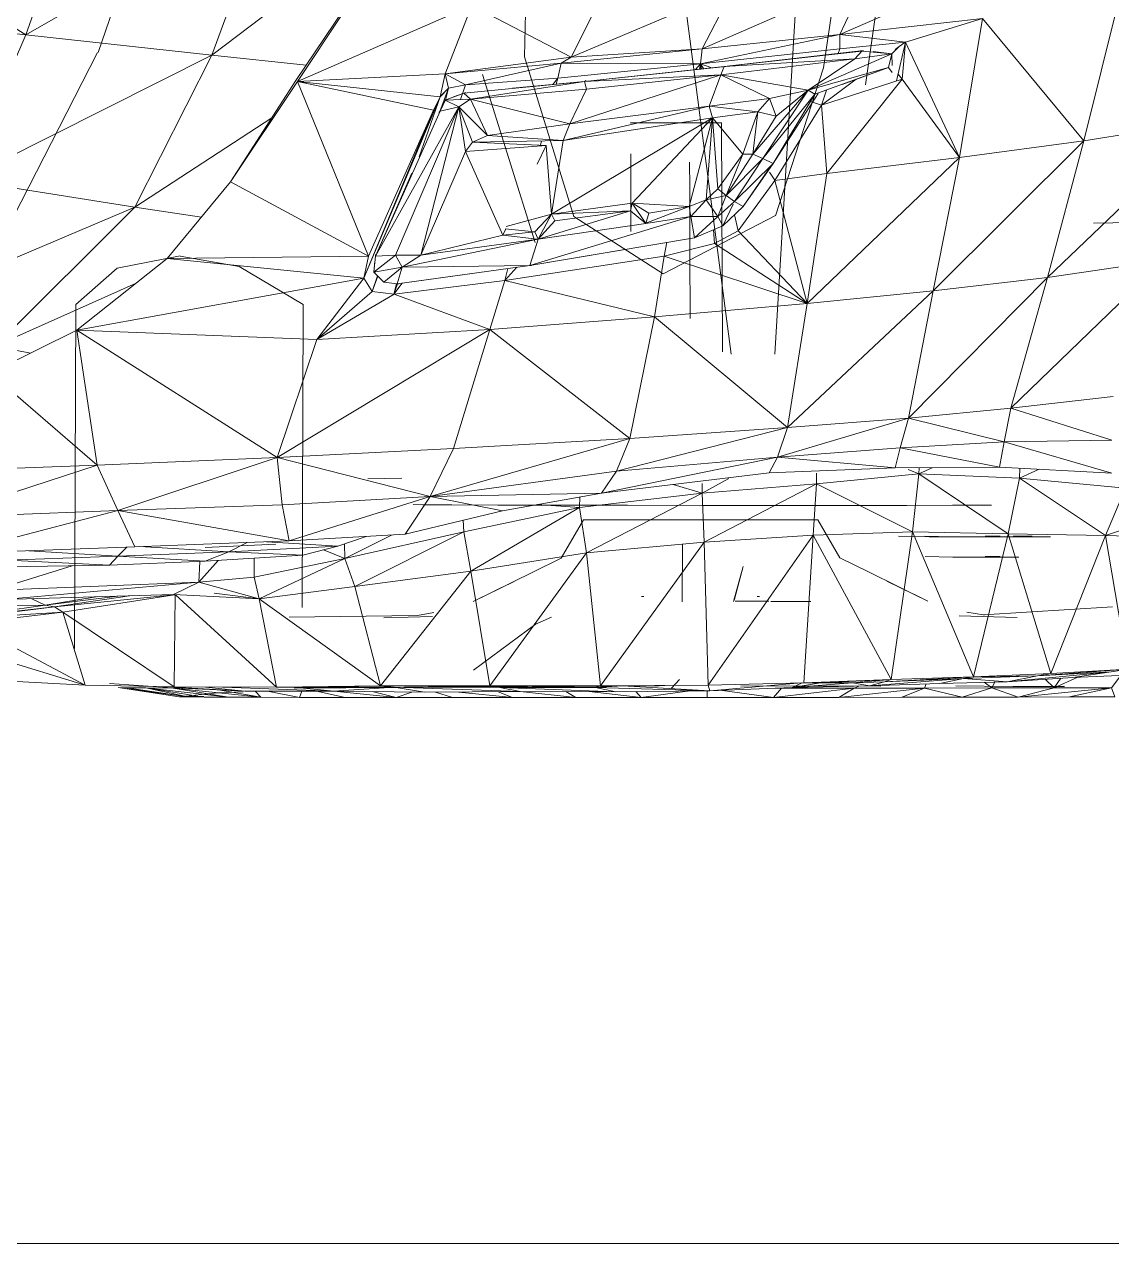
# Model space of a CAD drawing. Header units: inches. Extents: x -4830 to -242, y 9551 to 12925.
# Drawn here: x -1944.21 to -1919.28, y 12377.07 to 12405.01 of the extents above; entities that cross this region are included whole.
import ezdxf

# ---------------------------------------------------------------- set-up
doc = ezdxf.new("R2010")
doc.units = ezdxf.units.IN
doc.header["$MEASUREMENT"] = 0
for name, color, linetype, lineweight in [('0-1', 7, 'Continuous', 5), ('0-2', 7, 'Continuous', 9), ('A-GENM', 5, 'Continuous', 9), ('C-TOPO', 7, 'Continuous', 9)]:
    doc.layers.add(name, color=color, linetype=linetype, lineweight=lineweight)

# ---------------------------------------------------------------- blocks, each defined once
blk = doc.blocks.new('Land_Rover_Evoque_-_SUV_Car_Vehicle_Automobile_13067 - Land Rover EVOQUE_dwg-V128-FLOOR PLAN - 2ND FLOOR')
at = {"layer": 'A-GENM'}
for p, q in [((0.83362, 2.0105), (0.86057, 1.93042)), ((0.7106, 1.89656), (0.61937, 1.992)), ((0.61937, 1.992), (0.63113, 1.91775)), ((0.86057, 1.93042), (0.86252, 1.99105)), ((0.78665, 1.87534), (0.70082, 1.96398)), ((0.70082, 1.96398), (0.7106, 1.89656)), ((0.67901, 1.92347), (0.67857, 1.94599)), ((0.86057, 1.93042), (0.93844, 1.94351)), ((0.9409, 1.89854), (0.93844, 1.94351)), ((0.93844, 1.94351), (0.94234, 1.89076)), ((0.93844, 1.94351), (0.93986, 1.93376)), ((0.94173, 1.94749), (0.94322, 1.91131)), ((0.63113, 1.91775), (0.55017, 1.93801)), ((0.83314, 1.94207), (0.82727, 1.88042)), ((0.83314, 1.94207), (0.86057, 1.93042)), ((0.94206, 1.93934), (0.94919, 1.93386)), ((0.94919, 1.93386), (0.95449, 1.93576)), ((0.95456, 1.90939), (0.95449, 1.93576)), ((0.78665, 1.87534), (0.77979, 1.93495)), ((0.78665, 1.87534), (0.80525, 1.93409)), ((0.80525, 1.93409), (0.80622, 1.87153)), ((0.82435, 1.93417), (0.80622, 1.87153)), ((0.82435, 1.93417), (0.8209, 1.86867)), ((0.82435, 1.93417), (0.8209, 1.86867)), ((0.82727, 1.88042), (0.86057, 1.93042)), ((0.8596, 1.87374), (0.86057, 1.93042)), ((0.9409, 1.89854), (0.86057, 1.93042)), ((0.90209, 1.93445), (0.90688, 1.85934)), ((0.93986, 1.93376), (0.94234, 1.89076)), ((0.94322, 1.91131), (0.93986, 1.93376)), ((0.94568, 1.87321), (0.93986, 1.93376)), ((0.94234, 1.89076), (0.93986, 1.93376)), ((0.94919, 1.93386), (0.94927, 1.90063)), ((0.94919, 1.93386), (0.95463, 1.87959)), ((0.94919, 1.93386), (0.95456, 1.90939)), ((0.55995, 1.85883), (0.63113, 1.91775)), ((0.64092, 1.84546), (0.63113, 1.91775)), ((0.71844, 1.83013), (0.63113, 1.91775)), ((0.7106, 1.89656), (0.63113, 1.91775)), ((0.94309, 1.91434), (0.94927, 1.90063)), ((0.94322, 1.91131), (0.94568, 1.87321)), ((0.95463, 1.87959), (0.95456, 1.90939)), ((0.94367, 1.90432), (0.94927, 1.90063)), ((0.94425, 1.89531), (0.94927, 1.90063)), ((0.94851, 1.87658), (0.94845, 1.90663)), ((0.94927, 1.90063), (0.94934, 1.86423)), ((0.94927, 1.90063), (0.95463, 1.87959)), ((0.71844, 1.83013), (0.7106, 1.89656)), ((0.78665, 1.87534), (0.7106, 1.89656)), ((0.7106, 1.89656), (0.79249, 1.81573)), ((0.9409, 1.89854), (0.8596, 1.87374)), ((0.86136, 1.89841), (0.86142, 1.89229)), ((0.94287, 1.8536), (0.9409, 1.89854)), ((0.9409, 1.89854), (0.94234, 1.89076)), ((0.82727, 1.88042), (0.82212, 1.89186)), ((0.86111, 1.87663), (0.86109, 1.88765)), ((0.86142, 1.89229), (0.86145, 1.88324)), ((0.94234, 1.89076), (0.94381, 1.84773)), ((0.94568, 1.87321), (0.94234, 1.89076)), ((0.94381, 1.84773), (0.94234, 1.89076)), ((0.94287, 1.8536), (0.94234, 1.89076)), ((0.82727, 1.88042), (0.82153, 1.8806)), ((0.82727, 1.88042), (0.82482, 1.82177)), ((0.82727, 1.88042), (0.8596, 1.87374)), ((0.86135, 1.87995), (0.8614, 1.87604)), ((0.86145, 1.88324), (0.86142, 1.82789)), ((0.87319, 1.88001), (0.87324, 1.8761)), ((0.94934, 1.86423), (0.95463, 1.87959)), ((0.9547, 1.84697), (0.95463, 1.87959)), ((0.78665, 1.87534), (0.79249, 1.81573)), ((0.78665, 1.87534), (0.80622, 1.87153)), ((0.82482, 1.82177), (0.8596, 1.87374)), ((0.8596, 1.87374), (0.85859, 1.81801)), ((0.94287, 1.8536), (0.8596, 1.87374)), ((0.86142, 1.87162), (0.8614, 1.87604)), ((0.87326, 1.87168), (0.87324, 1.8761)), ((0.90829, 1.87897), (0.90734, 1.84516)), ((0.94568, 1.87321), (0.94381, 1.84773)), ((0.94568, 1.87321), (0.94667, 1.83407)), ((0.94814, 1.8434), (0.94851, 1.87658)), ((0.56925, 1.77581), (0.52857, 1.86947)), ((0.79249, 1.81573), (0.80622, 1.87153)), ((0.80622, 1.87153), (0.8209, 1.86867)), ((0.80622, 1.87153), (0.80964, 1.81094)), ((0.8209, 1.86867), (0.80964, 1.81094)), ((0.8209, 1.86867), (0.82139, 1.80806)), ((0.8209, 1.86867), (0.82139, 1.80806)), ((0.86108, 1.86908), (0.86112, 1.86038)), ((0.86141, 1.84145), (0.86142, 1.87162)), ((0.87292, 1.86913), (0.87295, 1.86043)), ((0.87326, 1.87168), (0.87325, 1.84149)), ((0.94586, 1.8661), (0.94934, 1.86423)), ((0.56925, 1.77581), (0.55995, 1.85883)), ((0.57367, 1.81394), (0.55995, 1.85883)), ((0.55995, 1.85883), (0.64092, 1.84546)), ((0.84292, 1.86405), (0.84301, 1.85832)), ((0.84301, 1.85832), (0.84308, 1.84145)), ((0.90527, 1.84967), (0.90688, 1.85934)), ((0.90697, 1.8599), (0.90688, 1.85934)), ((0.94602, 1.8599), (0.94934, 1.86423)), ((0.94934, 1.86423), (0.9494, 1.82513)), ((0.94934, 1.86423), (0.9547, 1.84697)), ((0.94287, 1.8536), (0.85859, 1.81801)), ((0.94287, 1.8536), (0.94433, 1.80569)), ((0.94287, 1.8536), (0.94577, 1.80178)), ((0.94287, 1.8536), (0.94381, 1.84773)), ((0.57367, 1.81394), (0.64092, 1.84546)), ((0.64092, 1.84546), (0.59526, 1.81208)), ((0.64092, 1.84546), (0.65019, 1.76829)), ((0.64092, 1.84546), (0.72576, 1.75685)), ((0.64092, 1.84546), (0.71844, 1.83013)), ((0.94381, 1.84773), (0.94577, 1.80178)), ((0.94667, 1.83407), (0.94381, 1.84773)), ((0.94814, 1.79302), (0.94381, 1.84773)), ((0.94577, 1.80178), (0.94381, 1.84773)), ((0.9494, 1.82513), (0.9547, 1.84697)), ((0.9547, 1.84697), (0.95474, 1.81198)), ((0.84313, 1.81473), (0.84308, 1.84145)), ((0.86141, 1.84145), (0.86099, 1.82536)), ((0.87325, 1.84149), (0.87284, 1.82541)), ((0.72576, 1.75685), (0.71844, 1.83013)), ((0.71844, 1.83013), (0.79786, 1.74541)), ((0.71844, 1.83013), (0.79249, 1.81573)), ((0.82482, 1.82177), (0.82138, 1.82963)), ((0.94667, 1.83407), (0.94814, 1.79302)), ((0.86142, 1.82789), (0.86096, 1.80991)), ((0.88181, 1.79241), (0.89887, 1.82693)), ((0.88724, 1.80313), (0.89887, 1.82693)), ((0.94695, 1.82615), (0.9494, 1.82513)), ((0.9494, 1.82513), (0.94947, 1.78414)), ((0.9494, 1.82513), (0.95474, 1.81198)), ((0.9494, 1.82513), (0.95481, 1.7752)), ((0.59859, 1.79079), (0.42487, 1.8156)), ((0.59859, 1.79079), (0.42489, 1.81556)), ((0.79786, 1.74541), (0.79249, 1.81573)), ((0.79249, 1.81573), (0.80964, 1.81094)), ((0.79249, 1.81573), (0.81501, 1.73963)), ((0.82482, 1.82177), (0.82128, 1.82189)), ((0.82482, 1.82177), (0.82225, 1.81566)), ((0.82482, 1.82177), (0.83067, 1.76217)), ((0.82482, 1.82177), (0.85859, 1.81801)), ((0.83067, 1.76217), (0.85859, 1.81801)), ((0.86055, 1.76033), (0.85859, 1.81801)), ((0.85859, 1.81801), (0.94433, 1.80569)), ((0.56925, 1.77581), (0.57367, 1.81394)), ((0.57805, 1.80811), (0.57365, 1.81394)), ((0.57759, 1.77584), (0.57367, 1.81394)), ((0.57367, 1.81394), (0.59526, 1.81208)), ((0.57367, 1.81394), (0.59632, 1.80882)), ((0.58055, 1.80615), (0.57659, 1.81004)), ((0.59526, 1.81207), (0.59239, 1.80971)), ((0.59526, 1.81208), (0.59524, 1.81208)), ((0.59526, 1.81208), (0.65019, 1.76829)), ((0.59526, 1.81208), (0.61046, 1.76522)), ((0.80964, 1.81094), (0.82139, 1.80806)), ((0.80964, 1.81094), (0.81501, 1.73963)), ((0.84317, 1.77992), (0.84313, 1.81473)), ((0.95474, 1.81198), (0.95481, 1.7752)), ((0.58055, 1.80615), (0.57905, 1.78856)), ((0.58055, 1.80615), (0.57922, 1.79521)), ((0.58055, 1.80615), (0.58725, 1.80618)), ((0.60163, 1.75735), (0.58055, 1.80615)), ((0.58348, 1.78463), (0.58055, 1.80615)), ((0.58055, 1.80615), (0.5884, 1.80422)), ((0.5884, 1.80422), (0.59132, 1.8062)), ((0.60163, 1.75735), (0.5884, 1.80422)), ((0.5884, 1.80422), (0.60407, 1.76128)), ((0.5884, 1.80422), (0.5984, 1.77716)), ((0.82139, 1.80806), (0.81501, 1.73963)), ((0.82139, 1.80806), (0.82429, 1.73475)), ((0.82139, 1.80806), (0.82429, 1.73475)), ((0.86055, 1.76033), (0.94433, 1.80569)), ((0.94433, 1.80569), (0.94627, 1.75484)), ((0.94433, 1.80569), (0.94627, 1.76462)), ((0.94433, 1.80569), (0.94625, 1.78322)), ((0.94433, 1.80569), (0.94577, 1.80178)), ((0.94577, 1.80178), (0.94625, 1.78322)), ((0.94814, 1.79302), (0.94577, 1.80178)), ((0.94625, 1.78322), (0.94577, 1.80178)), ((0.94836, 1.79959), (0.94805, 1.71829)), ((0.42484, 1.79016), (0.58877, 1.76635)), ((0.57755, 1.69571), (0.53591, 1.7913)), ((0.56925, 1.77581), (0.53591, 1.7913)), ((0.58786, 1.70843), (0.57854, 1.78953)), ((0.57905, 1.78856), (0.57854, 1.78953)), ((0.58348, 1.78463), (0.57905, 1.78856)), ((0.58786, 1.70843), (0.57905, 1.78856)), ((0.88181, 1.79241), (0.87367, 1.77581)), ((0.94814, 1.79302), (0.94625, 1.78322)), ((0.94814, 1.79302), (0.94911, 1.74809)), ((0.60163, 1.75735), (0.58348, 1.78463)), ((0.59278, 1.70648), (0.58348, 1.78463)), ((0.58348, 1.78463), (0.58786, 1.70843)), ((0.61044, 1.76522), (0.59533, 1.78524)), ((0.84316, 1.73931), (0.84317, 1.77992)), ((0.94625, 1.78322), (0.94627, 1.76462)), ((0.94911, 1.74809), (0.94625, 1.78322)), ((0.94627, 1.76462), (0.94625, 1.78322)), ((0.94827, 1.78679), (0.94947, 1.78414)), ((0.94947, 1.78414), (0.94951, 1.74178)), ((0.94947, 1.78414), (0.95481, 1.7752)), ((0.94947, 1.78414), (0.95484, 1.73724)), ((0.56925, 1.77581), (0.57759, 1.77584)), ((0.58639, 1.69475), (0.56925, 1.77581)), ((0.57755, 1.69571), (0.56925, 1.77581)), ((0.58639, 1.69475), (0.57759, 1.77584)), ((0.5803, 1.77494), (0.57759, 1.77582)), ((0.87367, 1.77581), (0.85152, 1.76299)), ((0.94837, 1.77876), (0.94805, 1.71829)), ((0.95481, 1.7752), (0.95484, 1.73724)), ((0.67467, 1.73829), (0.58877, 1.76635)), ((0.61044, 1.76522), (0.60159, 1.76808)), ((0.65019, 1.76829), (0.61046, 1.76522)), ((0.65019, 1.76829), (0.65412, 1.73801)), ((0.65019, 1.76829), (0.72576, 1.75685)), ((0.75516, 1.73801), (0.30714, 1.76467)), ((0.60163, 1.75735), (0.60407, 1.76128)), ((0.6443, 1.73698), (0.60355, 1.76322)), ((0.64137, 1.7311), (0.60407, 1.76128)), ((0.60407, 1.76128), (0.6443, 1.73698)), ((0.60824, 1.75876), (0.61044, 1.76522)), ((0.61046, 1.76522), (0.65412, 1.73801)), ((0.83067, 1.76217), (0.82446, 1.76215)), ((0.83067, 1.76217), (0.83604, 1.69572)), ((0.83067, 1.76217), (0.86444, 1.69683)), ((0.83067, 1.76217), (0.86055, 1.76033)), ((0.85148, 1.73693), (0.85152, 1.76299)), ((0.86444, 1.69683), (0.86055, 1.76033)), ((0.94773, 1.69917), (0.86055, 1.76033)), ((0.86055, 1.76033), (0.94627, 1.75484)), ((0.89902, 1.73814), (0.89902, 1.75898)), ((0.89903, 1.73559), (0.89902, 1.75898)), ((0.94627, 1.76462), (0.94626, 1.75484)), ((0.94911, 1.74809), (0.94627, 1.76462)), ((0.94627, 1.75484), (0.94627, 1.76462)), ((0.60163, 1.75735), (0.59278, 1.70648)), ((0.64137, 1.7311), (0.60163, 1.75735)), ((0.63891, 1.72522), (0.60163, 1.75735)), ((0.60163, 1.75735), (0.61684, 1.73885)), ((0.60163, 1.75735), (0.60652, 1.73487)), ((0.65412, 1.73801), (0.72576, 1.75685)), ((0.72576, 1.75685), (0.68354, 1.71663)), ((0.72576, 1.75685), (0.6909, 1.70296)), ((0.72576, 1.75685), (0.69825, 1.67369)), ((0.72576, 1.75685), (0.73358, 1.66795)), ((0.72576, 1.75685), (0.79786, 1.74541)), ((0.94773, 1.69917), (0.94627, 1.75484)), ((0.94911, 1.74809), (0.9463, 1.75383)), ((0.95104, 1.7002), (0.94631, 1.7533)), ((0.73358, 1.66795), (0.79786, 1.74541)), ((0.79786, 1.74541), (0.8042, 1.65354)), ((0.79786, 1.74541), (0.81501, 1.73963)), ((0.79786, 1.74541), (0.82329, 1.6458)), ((0.94911, 1.74809), (0.95104, 1.7002)), ((0.61684, 1.73885), (0.60652, 1.73487)), ((0.61684, 1.73885), (0.61436, 1.7281)), ((0.63891, 1.72522), (0.61684, 1.73885)), ((0.64934, 1.73497), (0.6541, 1.73801)), ((0.65412, 1.73801), (0.68354, 1.71663)), ((0.67467, 1.73829), (0.67465, 1.73831)), ((0.67465, 1.73831), (0.70846, 1.67296)), ((0.81501, 1.73963), (0.82329, 1.6458)), ((0.81501, 1.73963), (0.83601, 1.63708)), ((0.81501, 1.73963), (0.82429, 1.73475)), ((0.84316, 1.73931), (0.84315, 1.69576)), ((0.94951, 1.74178), (0.94951, 1.73814)), ((0.94951, 1.74178), (0.95484, 1.73724)), ((0.95075, 1.70748), (0.95484, 1.73724)), ((0.95487, 1.69867), (0.95484, 1.73724)), ((0.60652, 1.73487), (0.59278, 1.70648)), ((0.60652, 1.73487), (0.61095, 1.69972)), ((0.60652, 1.73487), (0.61436, 1.7281)), ((0.64137, 1.7311), (0.63891, 1.72522)), ((0.64137, 1.7311), (0.6443, 1.73698)), ((0.6664, 1.7146), (0.64137, 1.7311)), ((0.66296, 1.70968), (0.64137, 1.7311)), ((0.6443, 1.73698), (0.66933, 1.7195)), ((0.6664, 1.7146), (0.6443, 1.73698)), ((0.66933, 1.7195), (0.64526, 1.73603)), ((0.83601, 1.63708), (0.82429, 1.73475)), ((0.82429, 1.73475), (0.83601, 1.63708)), ((0.85148, 1.69486), (0.85148, 1.73693)), ((0.89889, 1.73443), (0.8989, 1.7222)), ((0.89889, 1.73443), (0.89891, 1.71498)), ((0.61095, 1.69972), (0.61436, 1.7281)), ((0.61778, 1.70172), (0.61436, 1.7281)), ((0.63889, 1.71938), (0.61436, 1.7281)), ((0.61436, 1.7281), (0.63889, 1.71938)), ((0.61436, 1.7281), (0.61778, 1.70172)), ((0.63891, 1.72522), (0.61436, 1.7281)), ((0.63891, 1.72522), (0.63889, 1.71938)), ((0.66296, 1.70968), (0.63891, 1.72522)), ((0.89606, 1.72763), (0.89608, 1.72903)), ((0.61778, 1.70172), (0.63889, 1.71938)), ((0.659, 1.70478), (0.63889, 1.71938)), ((0.63889, 1.71938), (0.659, 1.70478)), ((0.66296, 1.70968), (0.63889, 1.71938)), ((0.6664, 1.7146), (0.66933, 1.7195)), ((0.66933, 1.7195), (0.6806, 1.7078)), ((0.66933, 1.7195), (0.68056, 1.7078)), ((0.67413, 1.71451), (0.68353, 1.71663)), ((0.68354, 1.71663), (0.6909, 1.70296)), ((0.89905, 1.714), (0.87878, 1.71952)), ((0.89766, 1.71446), (0.87878, 1.71952)), ((0.8989, 1.7222), (0.89891, 1.71498)), ((0.75515, 1.7126), (0.53326, 1.68344)), ((0.57755, 1.69571), (0.54225, 1.71412)), ((0.54225, 1.71412), (0.58242, 1.61946)), ((0.59666, 1.62734), (0.58783, 1.7094)), ((0.66296, 1.70968), (0.659, 1.70478)), ((0.6664, 1.7146), (0.66296, 1.70968)), ((0.67522, 1.70485), (0.66296, 1.70968)), ((0.66296, 1.70968), (0.66539, 1.69797)), ((0.67522, 1.70485), (0.6664, 1.7146)), ((0.66798, 1.71384), (0.6806, 1.7078)), ((0.83604, 1.69572), (0.82758, 1.7112)), ((0.89905, 1.714), (0.89766, 1.71446)), ((0.59666, 1.62734), (0.58786, 1.70843)), ((0.59278, 1.70648), (0.58786, 1.70843)), ((0.59278, 1.70648), (0.61095, 1.69972)), ((0.59278, 1.70648), (0.6212, 1.61863)), ((0.59278, 1.70648), (0.60109, 1.62833)), ((0.59278, 1.70648), (0.59666, 1.62734)), ((0.61778, 1.70172), (0.659, 1.70478)), ((0.62075, 1.70698), (0.62072, 1.65423)), ((0.62075, 1.70698), (0.75392, 1.7076)), ((0.66539, 1.69797), (0.659, 1.70478)), ((0.659, 1.70478), (0.66539, 1.69797)), ((0.67522, 1.70485), (0.66539, 1.69797)), ((0.6752, 1.68921), (0.67522, 1.70485)), ((0.67522, 1.70485), (0.6806, 1.7078)), ((0.67522, 1.70485), (0.68746, 1.69123)), ((0.68746, 1.69123), (0.68056, 1.7078)), ((0.6806, 1.7078), (0.68746, 1.69123)), ((0.68286, 1.70233), (0.69089, 1.70296)), ((0.6909, 1.70296), (0.69825, 1.67369)), ((0.58587, 1.61363), (0.57755, 1.69571)), ((0.58639, 1.69475), (0.57755, 1.69571)), ((0.57755, 1.69571), (0.58242, 1.61946)), ((0.58587, 1.61363), (0.58639, 1.69475)), ((0.58638, 1.69476), (0.58844, 1.70081)), ((0.58639, 1.69477), (0.58915, 1.69653)), ((0.58639, 1.69476), (0.58927, 1.69541)), ((0.58639, 1.69476), (0.58932, 1.69499)), ((0.59469, 1.6117), (0.58639, 1.69475)), ((0.58639, 1.69475), (0.5894, 1.69418)), ((0.58967, 1.69178), (0.58639, 1.69474)), ((0.61095, 1.69972), (0.61778, 1.70172)), ((0.61095, 1.69972), (0.6212, 1.61863)), ((0.61095, 1.69972), (0.63099, 1.61476)), ((0.61778, 1.70172), (0.63099, 1.61476)), ((0.61778, 1.70172), (0.66931, 1.68822)), ((0.61778, 1.70172), (0.66539, 1.69797)), ((0.61778, 1.70172), (0.66733, 1.65499)), ((0.61778, 1.70172), (0.67369, 1.60808)), ((0.61778, 1.70172), (0.63099, 1.61476)), ((0.66931, 1.68822), (0.66539, 1.69797)), ((0.66539, 1.69797), (0.66931, 1.68822)), ((0.6752, 1.68921), (0.66539, 1.69797)), ((0.83604, 1.69572), (0.83044, 1.6957)), ((0.83604, 1.69572), (0.83099, 1.67891)), ((0.83604, 1.69572), (0.86444, 1.69683)), ((0.83604, 1.69572), (0.84434, 1.62441)), ((0.83604, 1.69572), (0.87078, 1.62845)), ((0.84315, 1.69576), (0.84309, 1.65221)), ((0.85153, 1.65277), (0.85148, 1.69486)), ((0.86444, 1.69683), (0.94773, 1.69917)), ((0.87078, 1.62845), (0.86444, 1.69683)), ((0.94815, 1.63661), (0.86444, 1.69683)), ((0.94771, 1.69918), (0.94816, 1.64932)), ((0.95104, 1.7002), (0.94773, 1.69918)), ((0.94773, 1.69917), (0.94816, 1.64932)), ((0.94815, 1.63661), (0.94773, 1.69917)), ((0.95104, 1.7002), (0.94816, 1.64932)), ((0.95104, 1.7002), (0.9491, 1.63372)), ((0.95096, 1.69871), (0.95487, 1.69867)), ((0.95104, 1.7002), (0.95148, 1.64548)), ((0.95487, 1.69867), (0.95488, 1.66013)), ((0.65832, 1.68845), (0.64352, 1.68841)), ((0.69569, 1.68856), (0.65832, 1.68845)), ((0.66931, 1.68822), (0.66733, 1.65499)), ((0.6752, 1.68921), (0.66931, 1.68822)), ((0.66931, 1.68822), (0.67321, 1.66476)), ((0.67321, 1.66476), (0.66931, 1.68822)), ((0.67911, 1.6629), (0.66931, 1.68822)), ((0.6752, 1.68921), (0.68746, 1.69123)), ((0.67913, 1.66285), (0.6752, 1.68921)), ((0.6752, 1.68921), (0.70362, 1.5955)), ((0.69569, 1.68856), (0.68396, 1.68852)), ((0.68746, 1.69123), (0.70362, 1.5955)), ((0.73447, 1.6887), (0.69569, 1.68856)), ((0.73452, 1.68869), (0.69569, 1.68856)), ((0.73447, 1.6887), (0.73452, 1.68869)), ((0.89911, 1.68406), (0.86553, 1.6842)), ((0.89911, 1.68406), (0.89914, 1.68407)), ((0.94947, 1.67787), (0.94443, 1.68249)), ((0.95115, 1.68712), (0.95488, 1.66013)), ((0.69016, 1.67519), (0.69823, 1.67367)), ((0.71242, 1.58085), (0.69823, 1.67367)), ((0.69825, 1.67369), (0.73358, 1.66795)), ((0.69825, 1.67369), (0.71242, 1.58085)), ((0.94947, 1.67787), (0.94952, 1.6778)), ((0.70846, 1.67296), (0.67506, 1.62102)), ((0.73358, 1.66795), (0.71242, 1.58085)), ((0.73358, 1.66795), (0.74088, 1.57219)), ((0.73358, 1.66795), (0.8042, 1.65354)), ((0.94808, 1.67067), (0.9485, 1.5894)), ((0.94808, 1.67067), (0.94847, 1.61015)), ((0.66733, 1.65499), (0.67912, 1.66284)), ((0.66798, 1.65608), (0.67321, 1.66476)), ((0.66798, 1.65608), (0.67321, 1.66476)), ((0.67176, 1.65401), (0.67912, 1.66284)), ((0.67912, 1.66285), (0.67321, 1.66476)), ((0.68841, 1.6003), (0.67913, 1.66285)), ((0.89614, 1.66041), (0.8961, 1.66182)), ((0.95139, 1.65719), (0.95488, 1.66013)), ((0.95147, 1.63004), (0.95488, 1.66013)), ((0.95488, 1.62215), (0.95488, 1.66013)), ((0.62091, 1.65411), (0.62072, 1.65423)), ((0.65828, 1.65422), (0.63869, 1.65416)), ((0.65828, 1.65422), (0.68391, 1.65429)), ((0.66733, 1.65499), (0.67369, 1.60808)), ((0.67369, 1.60808), (0.66733, 1.65499)), ((0.67176, 1.65401), (0.66733, 1.65499)), ((0.68841, 1.6003), (0.67176, 1.65401)), ((0.67762, 1.61004), (0.67176, 1.65401)), ((0.67369, 1.60808), (0.67176, 1.65401)), ((0.74088, 1.57219), (0.8042, 1.65354)), ((0.8042, 1.65354), (0.81005, 1.55096)), ((0.8042, 1.65354), (0.82329, 1.6458)), ((0.8042, 1.65354), (0.83796, 1.53739)), ((0.84309, 1.65221), (0.84306, 1.61163)), ((0.85163, 1.62675), (0.85153, 1.65277)), ((0.70362, 1.5955), (0.69438, 1.65067)), ((0.82329, 1.6458), (0.83796, 1.53739)), ((0.82329, 1.6458), (0.83601, 1.63708)), ((0.94815, 1.63661), (0.94816, 1.64932)), ((0.94816, 1.64932), (0.9491, 1.63372)), ((0.9491, 1.63372), (0.94816, 1.64932)), ((0.95148, 1.64548), (0.94904, 1.57801)), ((0.95148, 1.64548), (0.9491, 1.63372)), ((0.95148, 1.64548), (0.95143, 1.58976)), ((0.58242, 1.61946), (0.54761, 1.63692)), ((0.83601, 1.63708), (0.84627, 1.57946)), ((0.83796, 1.53739), (0.83601, 1.63708)), ((0.83601, 1.63708), (0.84627, 1.57946)), ((0.87078, 1.62845), (0.94815, 1.63661)), ((0.94809, 1.57215), (0.94815, 1.63661)), ((0.94809, 1.57215), (0.9491, 1.63372)), ((0.94815, 1.63661), (0.9491, 1.63372)), ((0.9491, 1.63372), (0.94904, 1.57801)), ((0.94904, 1.57801), (0.9491, 1.63372)), ((0.59666, 1.62734), (0.59612, 1.62831)), ((0.60109, 1.62833), (0.59666, 1.62734)), ((0.60695, 1.5609), (0.59666, 1.62734)), ((0.60349, 1.55697), (0.59666, 1.62734)), ((0.59666, 1.62734), (0.60048, 1.58542)), ((0.6212, 1.61863), (0.60109, 1.62833)), ((0.60109, 1.62833), (0.60695, 1.5609)), ((0.84434, 1.62441), (0.83824, 1.62459)), ((0.84434, 1.62441), (0.84272, 1.59978)), ((0.84434, 1.62441), (0.87078, 1.62845)), ((0.84434, 1.62441), (0.85849, 1.55703)), ((0.84434, 1.62441), (0.88149, 1.56105)), ((0.87378, 1.61374), (0.85163, 1.62675)), ((0.88149, 1.56105), (0.87078, 1.62845)), ((0.94809, 1.57215), (0.87078, 1.62845)), ((0.58242, 1.61946), (0.55249, 1.56167)), ((0.67506, 1.62102), (0.58225, 1.59235)), ((0.59221, 1.54618), (0.58242, 1.61946)), ((0.58587, 1.61363), (0.58242, 1.61946)), ((0.6212, 1.61863), (0.60695, 1.5609)), ((0.6212, 1.61863), (0.62805, 1.57075)), ((0.6212, 1.61863), (0.63099, 1.61476)), ((0.95144, 1.58976), (0.95488, 1.62215)), ((0.95146, 1.61645), (0.95488, 1.62215)), ((0.95488, 1.62215), (0.95489, 1.58536)), ((0.59221, 1.54618), (0.58587, 1.61363)), ((0.59858, 1.55794), (0.58587, 1.61363)), ((0.58587, 1.61363), (0.59469, 1.6117)), ((0.59469, 1.6117), (0.59858, 1.55794)), ((0.59858, 1.55794), (0.59469, 1.6117)), ((0.59846, 1.60884), (0.59469, 1.6117)), ((0.59469, 1.6117), (0.59827, 1.61076)), ((0.62805, 1.57075), (0.63099, 1.61476)), ((0.67369, 1.60808), (0.63099, 1.61476)), ((0.63199, 1.56198), (0.63099, 1.61476)), ((0.67762, 1.61004), (0.67369, 1.60808)), ((0.68841, 1.6003), (0.67762, 1.61004)), ((0.84306, 1.61163), (0.84296, 1.5768)), ((0.88194, 1.59712), (0.87378, 1.61374)), ((0.63199, 1.56198), (0.63393, 1.605)), ((0.67369, 1.60808), (0.63393, 1.605)), ((0.6447, 1.59978), (0.63393, 1.605)), ((0.63737, 1.55807), (0.63393, 1.605)), ((0.67369, 1.60808), (0.68397, 1.59835)), ((0.67369, 1.60808), (0.68095, 1.58169)), ((0.68397, 1.59835), (0.67369, 1.60808)), ((0.68841, 1.6003), (0.67369, 1.60808)), ((0.91042, 1.60284), (0.90816, 1.60799)), ((0.90816, 1.60799), (0.91243, 1.5984)), ((0.58225, 1.59235), (0.42444, 1.59567)), ((0.6903, 1.59861), (0.59255, 1.56796)), ((0.63123, 1.60213), (0.6342, 1.60136)), ((0.68232, 1.58113), (0.68397, 1.59835)), ((0.68841, 1.6003), (0.68397, 1.59835)), ((0.68397, 1.59835), (0.68593, 1.57978)), ((0.68834, 1.59978), (0.68593, 1.57978)), ((0.68841, 1.6003), (0.69771, 1.53193)), ((0.68841, 1.6003), (0.70457, 1.5212)), ((0.68841, 1.6003), (0.70362, 1.5955)), ((0.69026, 1.59859), (0.6903, 1.59861)), ((0.70362, 1.5955), (0.70359, 1.59647)), ((0.70457, 1.5212), (0.70362, 1.5955)), ((0.70362, 1.5955), (0.71435, 1.51832)), ((0.88194, 1.59712), (0.89905, 1.56248)), ((0.91243, 1.5984), (0.9119, 1.59932)), ((0.9119, 1.59932), (0.93898, 1.56263)), ((0.94857, 1.59409), (0.9486, 1.54516)), ((0.95143, 1.58976), (0.94894, 1.51645)), ((0.95143, 1.58976), (0.94904, 1.57801)), ((0.95143, 1.58976), (0.95183, 1.53407)), ((0.68593, 1.57978), (0.68236, 1.58151)), ((0.71242, 1.58088), (0.70468, 1.58788)), ((0.7054, 1.58272), (0.71242, 1.58088)), ((0.88738, 1.58636), (0.89905, 1.56248)), ((0.95152, 1.57704), (0.95489, 1.58536)), ((0.95489, 1.58536), (0.95169, 1.55412)), ((0.95489, 1.58536), (0.95488, 1.55048)), ((0.68593, 1.57978), (0.63737, 1.55807)), ((0.68593, 1.57978), (0.69771, 1.53193)), ((0.71242, 1.58085), (0.72027, 1.5164)), ((0.71242, 1.58085), (0.74088, 1.57219)), ((0.72027, 1.5164), (0.71243, 1.58088)), ((0.83796, 1.53739), (0.84627, 1.57946)), ((0.84296, 1.5768), (0.84288, 1.55006)), ((0.84627, 1.57946), (0.85995, 1.52284)), ((0.84627, 1.57946), (0.85995, 1.52284)), ((0.94801, 1.5086), (0.94904, 1.57801)), ((0.94809, 1.57215), (0.94904, 1.57801)), ((0.9494, 1.45829), (0.94871, 1.57874)), ((0.94871, 1.57874), (0.94934, 1.48169)), ((0.94904, 1.57801), (0.94894, 1.51645)), ((0.94894, 1.51645), (0.94904, 1.57801)), ((0.60695, 1.5609), (0.62805, 1.57075)), ((0.62805, 1.57075), (0.61136, 1.55407)), ((0.62805, 1.57075), (0.63199, 1.56198)), ((0.74088, 1.57219), (0.72027, 1.5164)), ((0.74673, 1.47153), (0.74088, 1.57219)), ((0.81538, 1.44833), (0.74088, 1.57219)), ((0.74088, 1.57219), (0.81005, 1.55096)), ((0.88149, 1.56105), (0.94809, 1.57215)), ((0.94801, 1.5086), (0.94809, 1.57215)), ((0.59658, 1.46021), (0.55249, 1.56167)), ((0.59221, 1.54618), (0.55249, 1.56167)), ((0.60695, 1.5609), (0.60349, 1.55697)), ((0.60695, 1.5609), (0.60741, 1.54625)), ((0.60695, 1.5609), (0.61136, 1.55407)), ((0.61136, 1.55407), (0.63199, 1.56198)), ((0.63199, 1.56198), (0.63737, 1.55807)), ((0.71435, 1.51832), (0.70836, 1.56185)), ((0.85849, 1.55703), (0.88149, 1.56105)), ((0.94801, 1.5086), (0.88149, 1.56105)), ((0.89027, 1.49367), (0.88149, 1.56105)), ((0.59221, 1.54618), (0.59858, 1.55794)), ((0.60053, 1.54817), (0.59858, 1.55794)), ((0.59858, 1.55794), (0.60053, 1.54818)), ((0.60713, 1.55502), (0.59858, 1.55794)), ((0.60349, 1.55697), (0.60298, 1.55798)), ((0.60349, 1.55697), (0.60564, 1.55107)), ((0.60741, 1.54625), (0.60349, 1.55697)), ((0.61136, 1.55407), (0.60741, 1.54625)), ((0.61136, 1.55407), (0.63737, 1.55807)), ((0.69771, 1.53193), (0.61136, 1.55407)), ((0.69771, 1.51727), (0.61136, 1.55407)), ((0.61136, 1.55407), (0.61379, 1.54335)), ((0.61136, 1.55407), (0.69817, 1.50554)), ((0.69771, 1.53193), (0.63737, 1.55807)), ((0.85849, 1.55703), (0.85178, 1.55665)), ((0.85849, 1.55703), (0.87412, 1.48772)), ((0.85849, 1.55703), (0.89027, 1.49367)), ((0.59221, 1.54618), (0.60053, 1.54817)), ((0.59658, 1.46021), (0.59221, 1.54618)), ((0.60545, 1.54332), (0.59221, 1.54618)), ((0.60053, 1.54817), (0.60053, 1.54818)), ((0.61404, 1.54309), (0.60053, 1.54818)), ((0.60745, 1.54634), (0.60053, 1.54818)), ((0.60545, 1.54332), (0.60053, 1.54817)), ((0.60053, 1.54817), (0.60543, 1.54333)), ((0.60741, 1.54625), (0.60495, 1.55278)), ((0.60741, 1.54625), (0.60738, 1.54628)), ((0.61379, 1.54335), (0.60738, 1.54628)), ((0.60741, 1.54625), (0.61379, 1.54335)), ((0.81538, 1.44833), (0.81005, 1.55096)), ((0.81005, 1.55096), (0.83796, 1.53739)), ((0.84288, 1.55006), (0.8428, 1.53321)), ((0.95179, 1.54049), (0.95488, 1.55048)), ((0.95488, 1.55048), (0.95486, 1.51775)), ((0.59658, 1.46021), (0.60545, 1.54332)), ((0.59658, 1.46021), (0.61331, 1.53944)), ((0.61331, 1.53944), (0.60545, 1.54332)), ((0.64053, 1.53105), (0.60545, 1.54332)), ((0.60545, 1.54332), (0.71092, 1.49875)), ((0.69816, 1.50164), (0.61331, 1.53944)), ((0.71092, 1.49875), (0.61331, 1.53943)), ((0.61379, 1.54335), (0.69817, 1.50554)), ((0.61379, 1.54335), (0.61475, 1.54239)), ((0.90547, 1.53967), (0.9071, 1.53)), ((0.90855, 1.51041), (0.90771, 1.53871)), ((0.69771, 1.53193), (0.70457, 1.5212)), ((0.69771, 1.53193), (0.69771, 1.51727)), ((0.81538, 1.44833), (0.83796, 1.53739)), ((0.83796, 1.53739), (0.8428, 1.45138)), ((0.83796, 1.53739), (0.85995, 1.52284)), ((0.83796, 1.53739), (0.86385, 1.4554)), ((0.8428, 1.53321), (0.84268, 1.52761)), ((0.95183, 1.53407), (0.94894, 1.51645)), ((0.95183, 1.53407), (0.95124, 1.48133)), ((0.69817, 1.50554), (0.64999, 1.52682)), ((0.90823, 1.45543), (0.9071, 1.53)), ((0.95175, 1.52684), (0.95486, 1.51775)), ((0.70457, 1.5212), (0.69771, 1.51727)), ((0.70457, 1.5212), (0.71435, 1.51832)), ((0.70457, 1.5212), (0.71338, 1.51048)), ((0.70457, 1.5212), (0.70751, 1.50462)), ((0.71435, 1.51832), (0.71338, 1.51048)), ((0.72024, 1.51638), (0.71396, 1.52115)), ((0.72024, 1.51638), (0.71431, 1.51795)), ((0.71435, 1.51832), (0.71434, 1.51929)), ((0.72024, 1.51638), (0.71434, 1.51839)), ((0.82762, 1.50119), (0.82727, 1.52094)), ((0.85995, 1.52284), (0.86385, 1.4554)), ((0.85995, 1.52284), (0.86385, 1.4554)), ((0.95127, 1.48133), (0.95486, 1.51775)), ((0.95486, 1.51775), (0.9515, 1.5045)), ((0.95485, 1.48803), (0.95486, 1.51775)), ((0.69771, 1.51727), (0.70751, 1.50462)), ((0.69771, 1.51727), (0.69817, 1.50554)), ((0.71338, 1.51048), (0.70751, 1.50462)), ((0.71878, 1.50368), (0.72027, 1.5164)), ((0.74673, 1.47153), (0.72027, 1.5164)), ((0.87412, 1.48772), (0.8604, 1.51503)), ((0.94801, 1.5086), (0.94894, 1.51645)), ((0.94894, 1.51645), (0.94886, 1.45785)), ((0.94886, 1.45785), (0.94894, 1.51645)), ((0.95124, 1.48133), (0.94894, 1.51645)), ((0.69817, 1.50554), (0.69718, 1.50557)), ((0.70751, 1.50462), (0.69817, 1.50554)), ((0.70751, 1.50462), (0.70112, 1.50521)), ((0.70751, 1.50462), (0.70697, 1.50462)), ((0.71876, 1.50368), (0.70973, 1.50684)), ((0.71876, 1.50368), (0.70991, 1.50702)), ((0.71092, 1.49875), (0.71876, 1.50368)), ((0.71092, 1.49875), (0.71878, 1.50368)), ((0.74673, 1.47153), (0.71878, 1.50368)), ((0.94801, 1.5086), (0.89027, 1.49367)), ((0.89754, 1.438), (0.94801, 1.5086)), ((0.94887, 1.44805), (0.94801, 1.5086)), ((0.94801, 1.5086), (0.94886, 1.45785)), ((0.58131, 1.41033), (0.51278, 1.50103)), ((0.59658, 1.46021), (0.69816, 1.50164)), ((0.65494, 1.42132), (0.69816, 1.50164)), ((0.71092, 1.49875), (0.69816, 1.50164)), ((0.69959, 1.38434), (0.69816, 1.50164)), ((0.69959, 1.38434), (0.71092, 1.49875)), ((0.74127, 1.33175), (0.71092, 1.49875)), ((0.71092, 1.49875), (0.74673, 1.47153)), ((0.86126, 1.50026), (0.86677, 1.48378)), ((0.87412, 1.48772), (0.89027, 1.49367)), ((0.89754, 1.438), (0.89027, 1.49367)), ((0.59607, 1.45924), (0.55441, 1.4874)), ((0.59658, 1.46021), (0.55736, 1.48644)), ((0.86435, 1.44214), (0.86677, 1.48378)), ((0.87412, 1.48772), (0.86546, 1.48769)), ((0.87215, 1.46328), (0.86677, 1.48378)), ((0.86677, 1.48378), (0.87019, 1.42027)), ((0.87412, 1.48772), (0.86897, 1.47541)), ((0.87412, 1.48772), (0.89754, 1.438)), ((0.87412, 1.48772), (0.88484, 1.43499)), ((0.95485, 1.48803), (0.95122, 1.47133)), ((0.95485, 1.48803), (0.95481, 1.4615)), ((0.95124, 1.48133), (0.94881, 1.41653)), ((0.95124, 1.48133), (0.94886, 1.45785)), ((0.95124, 1.48133), (0.95113, 1.42956)), ((0.74127, 1.33175), (0.74673, 1.47153)), ((0.74673, 1.47153), (0.81538, 1.44833)), ((0.58131, 1.41033), (0.58714, 1.46528)), ((0.72639, 1.46351), (0.7042, 1.42635)), ((0.72633, 1.46352), (0.90247, 1.46288)), ((0.90247, 1.46288), (0.72639, 1.46351)), ((0.87215, 1.46328), (0.87019, 1.42027)), ((0.87556, 1.4066), (0.87215, 1.46328)), ((0.95481, 1.4615), (0.95116, 1.44274)), ((0.9512, 1.46286), (0.95481, 1.4615)), ((0.95481, 1.4615), (0.95476, 1.43892)), ((0.65494, 1.42132), (0.59607, 1.45924)), ((0.59658, 1.46021), (0.65494, 1.42132)), ((0.8428, 1.45138), (0.86385, 1.4554)), ((0.8462, 1.35563), (0.86385, 1.4554)), ((0.86385, 1.4554), (0.86724, 1.36551)), ((0.86385, 1.4554), (0.86724, 1.36551)), ((0.94886, 1.45785), (0.94881, 1.45281)), ((0.94881, 1.45281), (0.94886, 1.45784)), ((0.94885, 1.44805), (0.94886, 1.45784)), ((0.94887, 1.44805), (0.94886, 1.45784)), ((0.74127, 1.33175), (0.81538, 1.44833)), ((0.81538, 1.44833), (0.8428, 1.45138)), ((0.81976, 1.34377), (0.81538, 1.44833)), ((0.81538, 1.44833), (0.8462, 1.35563)), ((0.8428, 1.45138), (0.8462, 1.35563)), ((0.86575, 1.44762), (0.86768, 1.40659)), ((0.89512, 1.38925), (0.94887, 1.44805)), ((0.89754, 1.438), (0.94887, 1.44805)), ((0.94875, 1.38848), (0.94887, 1.44805)), ((0.58131, 1.41033), (0.48683, 1.44514)), ((0.56958, 1.30223), (0.48683, 1.44514)), ((0.48683, 1.44514), (0.58131, 1.41033)), ((0.66963, 1.36568), (0.61784, 1.44522)), ((0.88484, 1.43499), (0.87385, 1.43495)), ((0.89754, 1.438), (0.88484, 1.43499)), ((0.88484, 1.43499), (0.88776, 1.40276)), ((0.89754, 1.438), (0.88776, 1.40276)), ((0.89422, 1.41179), (0.89754, 1.438)), ((0.89754, 1.438), (0.89506, 1.38815)), ((0.95476, 1.43892), (0.94935, 1.38786)), ((0.95476, 1.43892), (0.95042, 1.41426)), ((0.95476, 1.43892), (0.95114, 1.4356)), ((0.95476, 1.43892), (0.9547, 1.42008)), ((0.7042, 1.42635), (0.69816, 1.39192)), ((0.86477, 1.43103), (0.87019, 1.42027)), ((0.95113, 1.42956), (0.94878, 1.38848)), ((0.95113, 1.42956), (0.94879, 1.40663)), ((0.95113, 1.42956), (0.94903, 1.38462)), ((0.95158, 1.42863), (0.95209, 1.41371)), ((0.65494, 1.42132), (0.69959, 1.38434)), ((0.86713, 1.36858), (0.87019, 1.42027)), ((0.87556, 1.4066), (0.87019, 1.42027)), ((0.87259, 1.35575), (0.87019, 1.42027)), ((0.9547, 1.42008), (0.94928, 1.37197)), ((0.9547, 1.42008), (0.94935, 1.38786)), ((0.95222, 1.41812), (0.95215, 1.41371)), ((0.9547, 1.42008), (0.95463, 1.40591)), ((0.88776, 1.40276), (0.8751, 1.41411)), ((0.95442, 1.39147), (0.95209, 1.41371)), ((0.56958, 1.30223), (0.58131, 1.41033)), ((0.66963, 1.36568), (0.58131, 1.41033)), ((0.65398, 1.26541), (0.58131, 1.41033)), ((0.66963, 1.36568), (0.58131, 1.41033)), ((0.66963, 1.36568), (0.67547, 1.40432)), ((0.87556, 1.4066), (0.87259, 1.35575)), ((0.87798, 1.35091), (0.87556, 1.4066)), ((0.94928, 1.37197), (0.95463, 1.40591)), ((0.95434, 1.39633), (0.95425, 1.40584)), ((0.95463, 1.40591), (0.95457, 1.39635)), ((0.88776, 1.40276), (0.87569, 1.40342)), ((0.88776, 1.40276), (0.89506, 1.38815)), ((0.88776, 1.40276), (0.89794, 1.28945)), ((0.88776, 1.40276), (0.89261, 1.28303)), ((0.69808, 1.39192), (0.70528, 1.35524)), ((0.95457, 1.39635), (0.94913, 1.35582)), ((0.94913, 1.35582), (0.9545, 1.39146)), ((0.95457, 1.39635), (0.94921, 1.36121)), ((0.94928, 1.37197), (0.95457, 1.39635)), ((0.94936, 1.39171), (0.94935, 1.38786)), ((0.95442, 1.39147), (0.95434, 1.39633)), ((0.95457, 1.39635), (0.9545, 1.39146)), ((0.69959, 1.38434), (0.74127, 1.33175)), ((0.89506, 1.38815), (0.89794, 1.28945)), ((0.89509, 1.38864), (0.90517, 1.32375)), ((0.89511, 1.38913), (0.94875, 1.38848)), ((0.90223, 1.31884), (0.89511, 1.38815)), ((0.90517, 1.32375), (0.94875, 1.38848)), ((0.94903, 1.38462), (0.94663, 1.35089)), ((0.94761, 1.33669), (0.94875, 1.38848)), ((0.94935, 1.38786), (0.94928, 1.37197)), ((0.57983, 1.34432), (0.48415, 1.37671)), ((0.94928, 1.37197), (0.94921, 1.36121)), ((0.65398, 1.26541), (0.66963, 1.36568)), ((0.75055, 1.28437), (0.66963, 1.36568)), ((0.73586, 1.20952), (0.66963, 1.36568)), ((0.66963, 1.36568), (0.75055, 1.28437)), ((0.75055, 1.28437), (0.71387, 1.36631)), ((0.8462, 1.35563), (0.86724, 1.36551)), ((0.86724, 1.36551), (0.8711, 1.26044)), ((0.86724, 1.36551), (0.8711, 1.26044)), ((0.89581, 1.36246), (0.90223, 1.31884)), ((0.72633, 1.3312), (0.70528, 1.35524)), ((0.81976, 1.34377), (0.8462, 1.35563)), ((0.8462, 1.35563), (0.85006, 1.25059)), ((0.8462, 1.35563), (0.8711, 1.26044)), ((0.86741, 1.3609), (0.87259, 1.35575)), ((0.8695, 1.30395), (0.87259, 1.35575)), ((0.87798, 1.35091), (0.87259, 1.35575)), ((0.87503, 1.29175), (0.87259, 1.35575)), ((0.89601, 1.35561), (0.90125, 1.31346)), ((0.94921, 1.36121), (0.94913, 1.35582)), ((0.87798, 1.35091), (0.87503, 1.29175)), ((0.87892, 1.2908), (0.87798, 1.35091)), ((0.70001, 1.28222), (0.57984, 1.34382)), ((0.74127, 1.33175), (0.81976, 1.34377)), ((0.76625, 1.28148), (0.81976, 1.34377)), ((0.82364, 1.23821), (0.81976, 1.34377)), ((0.81976, 1.34377), (0.85006, 1.25059)), ((0.89637, 1.34316), (0.90125, 1.31346)), ((0.47734, 1.33415), (0.56958, 1.30223)), ((0.90517, 1.32375), (0.94761, 1.33669)), ((0.91186, 1.26913), (0.94761, 1.33669)), ((0.91267, 1.22127), (0.94761, 1.33669)), ((0.94761, 1.33669), (0.9455, 1.29667)), ((0.92623, 1.33047), (0.72633, 1.3312)), ((0.74127, 1.33175), (0.76625, 1.28148)), ((0.89261, 1.28303), (0.87832, 1.32908)), ((0.92632, 1.33051), (0.92623, 1.33047)), ((0.90223, 1.31884), (0.90517, 1.32375)), ((0.90892, 1.2642), (0.90517, 1.32375)), ((0.91186, 1.26913), (0.90517, 1.32375)), ((0.89747, 1.30567), (0.90125, 1.31346)), ((0.90223, 1.31884), (0.90125, 1.31346)), ((0.90259, 1.16688), (0.90125, 1.31346)), ((0.90125, 1.31346), (0.90894, 1.25688)), ((0.90223, 1.31884), (0.90894, 1.25688)), ((0.90223, 1.31884), (0.90892, 1.2642)), ((0.75055, 1.28437), (0.75463, 1.30487)), ((0.45778, 1.12238), (0.56958, 1.30223)), ((0.56958, 1.30223), (0.54511, 1.0919)), ((0.56958, 1.30223), (0.65398, 1.26541))]:
    blk.add_line(p, q, dxfattribs=at)
blk = doc.blocks.new('Land_Rover_Evoque_-_SUV_Car_Vehicle_Automobile_13067 - Land_Rover_Evoque_-_SUV_Car_Vehicle_Automobile_13067-V129-FLOOR PLAN - 2ND FLOOR')
at = {"xscale": 39.40029010366786, "yscale": 39.40029010366786, "zscale": 39.40029010366786, "rotation": 180}
blk.add_blockref('Land_Rover_Evoque_-_SUV_Car_Vehicle_Automobile_13067 - Land Rover EVOQUE_dwg-V128-FLOOR PLAN - 2ND FLOOR', (-0.026, 10.27), dxfattribs=at)
blk = doc.blocks.new('CTR  - Topography_rvt-1-FLOOR PLAN - 2ND FLOOR')
at = {"layer": 'C-TOPO'}
for p, q in [((-1942.032, 12377.068), (-2208.784, 12377.068)), ((-2208.784, 12377.068), (-1942.032, 12377.068)), ((-1545.133, 12377.068), (-1942.032, 12377.068)), ((-1942.032, 12377.068), (-1545.133, 12377.068))]:
    blk.add_line(p, q, dxfattribs=at)
at = {"layer": '0-2', "rotation": 89.99999999999953}
blk.add_blockref('Land_Rover_Evoque_-_SUV_Car_Vehicle_Automobile_13067 - Land_Rover_Evoque_-_SUV_Car_Vehicle_Automobile_13067-V129-FLOOR PLAN - 2ND FLOOR', (-1985.21, 12427.23), dxfattribs=at)

msp = doc.modelspace()

# ---------------------------------------------------------------- block references
at = {"layer": '0-1'}
msp.add_blockref('CTR  - Topography_rvt-1-FLOOR PLAN - 2ND FLOOR', (0, 0), dxfattribs=at)

doc.saveas('drawing.dxf')
